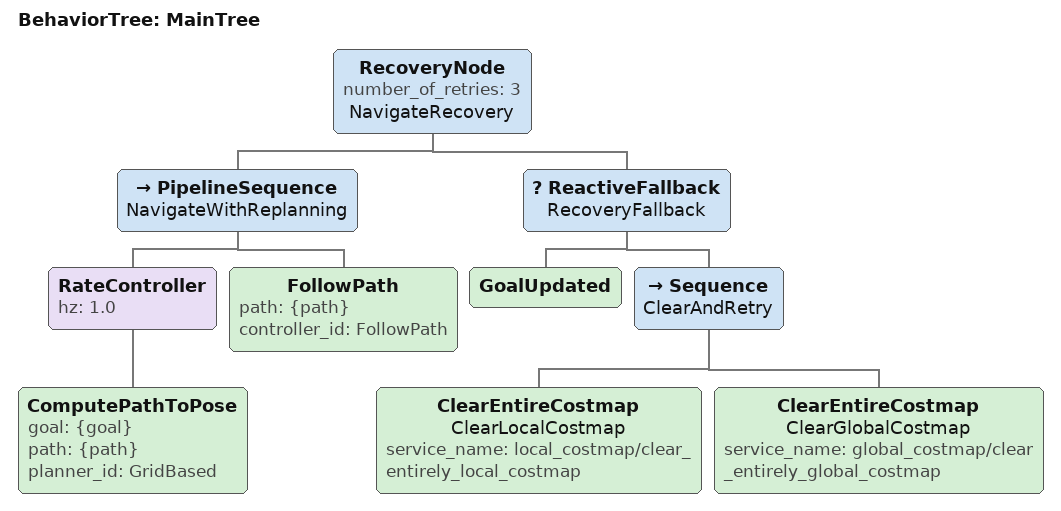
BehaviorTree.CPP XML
<?xml version="1.0"?>
<root BTCPP_format="4" main_tree_to_execute="MainTree">
  <BehaviorTree ID="MainTree">
    <RecoveryNode number_of_retries="3" name="NavigateRecovery">
      <PipelineSequence name="NavigateWithReplanning">
        <RateController hz="1.0">
          <ComputePathToPose goal="{goal}" path="{path}" planner_id="GridBased"/>
        </RateController>
        <FollowPath path="{path}" controller_id="FollowPath"/>
      </PipelineSequence>
      <ReactiveFallback name="RecoveryFallback">
        <GoalUpdated/>
        <Sequence name="ClearAndRetry">
          <ClearEntireCostmap name="ClearLocalCostmap"
                              service_name="local_costmap/clear_entirely_local_costmap"/>
          <ClearEntireCostmap name="ClearGlobalCostmap"
                              service_name="global_costmap/clear_entirely_global_costmap"/>
        </Sequence>
      </ReactiveFallback>
    </RecoveryNode>
  </BehaviorTree>
</root>
